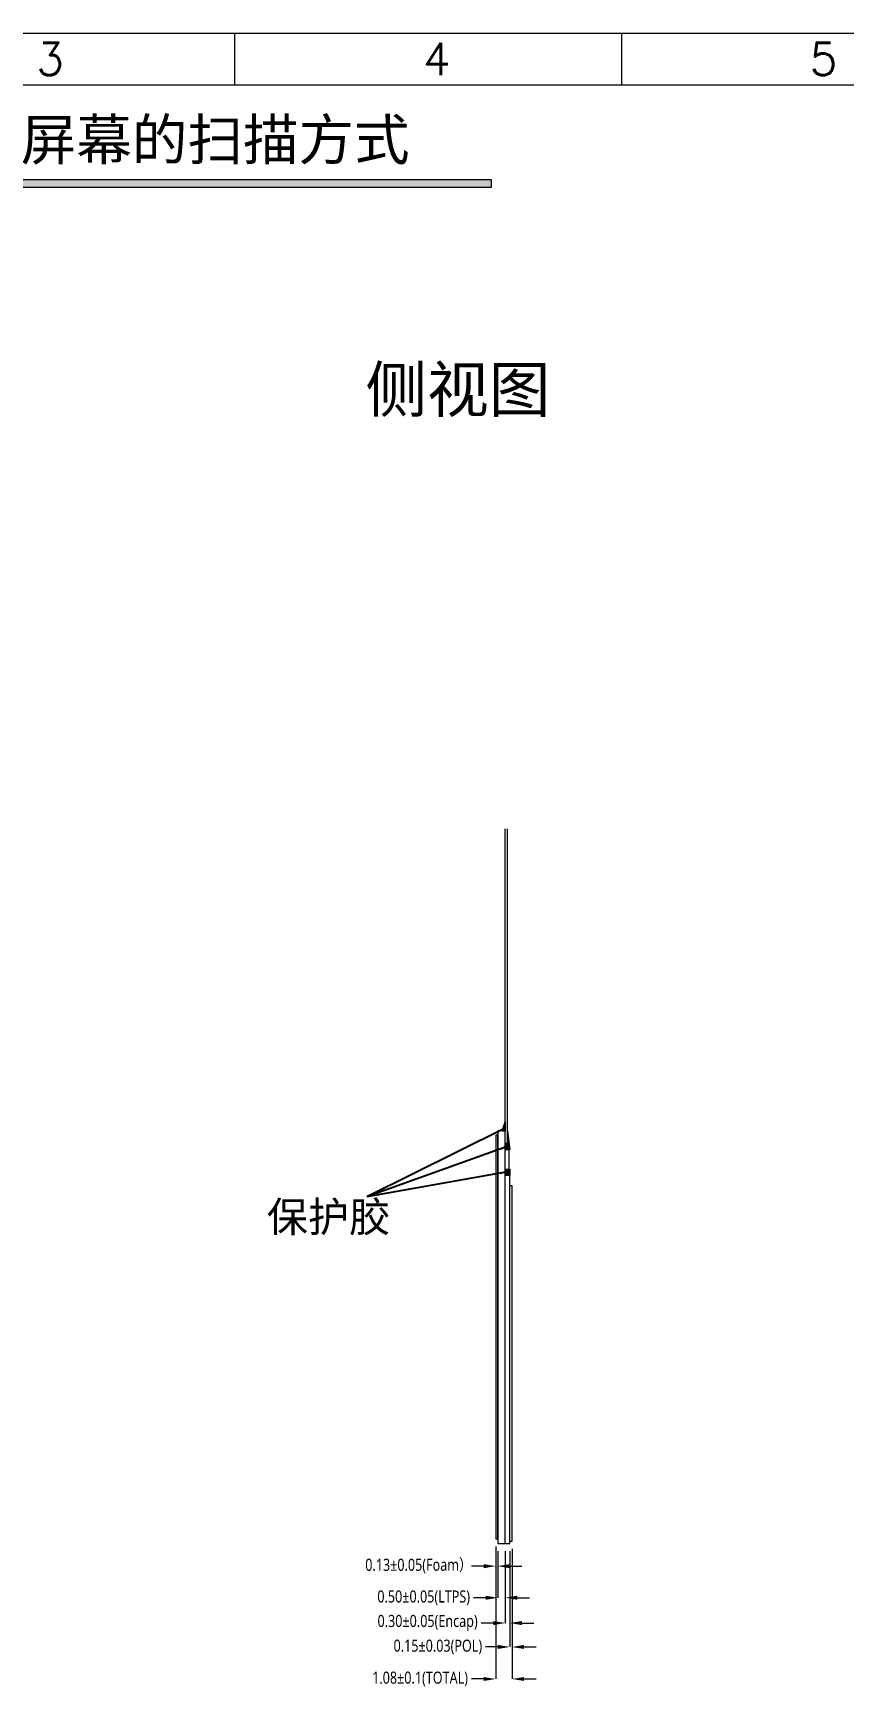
# Model space of a CAD drawing. Header units: millimetres. Extents: x 1551 to 2065, y 281 to 628.
# Drawn here: x 1618 to 1671.7, y 518.3 to 627.9 of the extents above; entities that cross this region are included whole.
import ezdxf

# ---------------------------------------------------------------- set-up
doc = ezdxf.new("R2010")
doc.units = ezdxf.units.MM
doc.layers.get('Defpoints').update_dxf_attribs({"lineweight": 5})
for name, color, linetype, lineweight in [('COG IC', 2, 'Continuous', 5), ('DIM', 3, 'Continuous', 5), ('Encap', 210, 'Continuous', 5), ('Foam', 30, 'Continuous', 5), ('LTPS', 2, 'Continuous', 5), ('MFPC', 50, 'Continuous', 5), ('POL', 202, 'Continuous', 5), ('TAPE', 90, 'Continuous', 5), ('图框', 7, 'Continuous', 5)]:
    doc.layers.add(name, color=color, linetype=linetype, lineweight=lineweight)
doc.styles.add('Arial', font='arial.ttf')
doc.styles.add('REX', font='', dxfattribs={"width": 0.8})
doc.styles.get("Standard").update_dxf_attribs({"font": 'txt', "bigfont": 'gbcbig.shx'})
doc.styles.add('tooopsys', font='simhei.ttf')
doc.styles.add('ZIF', font='romans.shx', dxfattribs={"width": 0.8, "bigfont": 'gbcbig.shx'})
doc.styles.get('REX').set_extended_font_data('Microsoft YaHei')
doc.dimstyles.new('REX', dxfattribs={"dimtxt": 2.5, "dimasz": 0.8, "dimexe": 0, "dimexo": 0.5, "dimgap": 0.11, "dimtad": 0, "dimzin": 1, "dimdsep": 46, "dimtxsty": 'REX', "dimcen": 0, "dimclrd": 256, "dimclre": 256, "dimclrt": 256, "dimadec": 0, "dimazin": 0, "dimtm": 1e-09, "dimtfac": 1, "dimtofl": 0, "dimtmove": 0, "dimatfit": 3, "dimfxl": 1, "dimlwd": 5, "dimlwe": -1, "dimarcsym": 0})
doc.dimstyles.new('副本 ZIF', dxfattribs={"dimtxt": 2.5, "dimasz": 1.5, "dimexe": 0.05, "dimexo": 0.05, "dimgap": 0.1, "dimtad": 0, "dimrnd": 0.0005, "dimzin": 9, "dimdsep": 46, "dimtxsty": 'ZIF', "dimcen": 0.5, "dimadec": 0, "dimazin": 0, "dimtfac": 1, "dimtmove": 0, "dimatfit": 0, "dimfxl": 1, "dimtolj": 1, "dimtzin": 1, "dimarcsym": 0})
pattern_1 = [(180, (1832.0347, 705.410233), (-2e-18, -0.015875), []), (270, (1832.0347, 705.410233), (0.015875, -3e-18), [])]

# ---------------------------------------------------------------- blocks, each defined once
blk = doc.blocks.new('*D10')
at = {"layer": 'Defpoints', "color": 0, "lineweight": 5}
for p in [(1649.27, 527.83), (1649.57, 527.83), (1649.27, 522.56)]:
    blk.add_point(p, dxfattribs=at)
at = {"layer": 'DIM', "linetype": 'Continuous'}
for p, q in [((1649.27, 527.33), (1649.27, 522.56)), ((1649.57, 527.33), (1649.57, 522.56))]:
    blk.add_line(p, q, dxfattribs=at)
at = {"layer": 'DIM', "linetype": 'Continuous', "lineweight": 5}
for p, q in [((1648.47, 522.56), (1647.67, 522.56)), ((1650.37, 522.56), (1651.17, 522.56))]:
    blk.add_line(p, q, dxfattribs=at)
at = {"layer": 'DIM', "lineweight": 5}
for points in [[(1648.47, 522.69), (1648.47, 522.42), (1649.27, 522.56)], [(1650.37, 522.69), (1650.37, 522.42), (1649.57, 522.56)]]:
    blk.add_solid(points, dxfattribs=at)
at = {"layer": 'DIM', "lineweight": 5, "insert": (1644.12, 522.56), "char_height": 0.8, "attachment_point": 5, "style": 'REX'}
blk.add_mtext('0.30±0.05(Encap)', dxfattribs=at)
blk = doc.blocks.new('*D11')
at = {"layer": 'Defpoints', "color": 0, "lineweight": 5}
for p in [(1648.77, 527.83), (1649.27, 527.83), (1648.77, 524.23)]:
    blk.add_point(p, dxfattribs=at)
at = {"layer": 'DIM', "linetype": 'Continuous'}
for p, q in [((1648.77, 527.33), (1648.77, 524.23)), ((1649.27, 527.33), (1649.27, 524.23))]:
    blk.add_line(p, q, dxfattribs=at)
at = {"layer": 'DIM', "linetype": 'Continuous', "lineweight": 5}
for p, q in [((1647.97, 524.23), (1647.17, 524.23)), ((1650.07, 524.23), (1650.87, 524.23))]:
    blk.add_line(p, q, dxfattribs=at)
at = {"layer": 'DIM', "lineweight": 5}
for points in [[(1647.97, 524.37), (1647.97, 524.1), (1648.77, 524.23)], [(1650.07, 524.37), (1650.07, 524.1), (1649.27, 524.23)]]:
    blk.add_solid(points, dxfattribs=at)
at = {"layer": 'DIM', "lineweight": 5, "insert": (1643.86, 524.23), "char_height": 0.8, "attachment_point": 5, "style": 'REX'}
blk.add_mtext('0.50±0.05(LTPS)', dxfattribs=at)
blk = doc.blocks.new('*D13')
at = {"layer": 'Defpoints', "color": 0, "lineweight": 5}
for p in [(1649.57, 527.83), (1649.72, 527.98), (1649.72, 520.97)]:
    blk.add_point(p, dxfattribs=at)
at = {"layer": 'DIM', "linetype": 'Continuous'}
for p, q in [((1649.57, 527.33), (1649.57, 520.97)), ((1649.72, 527.48), (1649.72, 520.97))]:
    blk.add_line(p, q, dxfattribs=at)
at = {"layer": 'DIM', "linetype": 'Continuous', "lineweight": 5}
for p, q in [((1648.77, 520.97), (1647.97, 520.97)), ((1650.52, 520.97), (1651.32, 520.97))]:
    blk.add_line(p, q, dxfattribs=at)
at = {"layer": 'DIM', "lineweight": 5}
for points in [[(1648.77, 521.11), (1648.77, 520.84), (1649.57, 520.97)], [(1650.52, 521.11), (1650.52, 520.84), (1649.72, 520.97)]]:
    blk.add_solid(points, dxfattribs=at)
at = {"layer": 'DIM', "lineweight": 5, "insert": (1644.8, 520.97), "char_height": 0.8, "attachment_point": 5, "style": 'REX'}
blk.add_mtext('0.15%%P0.03(POL)', dxfattribs=at)
blk = doc.blocks.new('*D4')
at = {"layer": 'Defpoints', "color": 0, "lineweight": 5}
for p in [(1648.64, 528.13), (1649.72, 527.98), (1648.64, 518.85)]:
    blk.add_point(p, dxfattribs=at)
at = {"layer": 'DIM', "linetype": 'Continuous'}
for p, q in [((1648.64, 527.63), (1648.64, 518.85)), ((1649.72, 527.48), (1649.72, 518.85))]:
    blk.add_line(p, q, dxfattribs=at)
at = {"layer": 'DIM', "linetype": 'Continuous', "lineweight": 5}
for p, q in [((1647.84, 518.85), (1647.04, 518.85)), ((1650.52, 518.85), (1651.32, 518.85))]:
    blk.add_line(p, q, dxfattribs=at)
at = {"layer": 'DIM', "lineweight": 5}
for points in [[(1647.84, 518.98), (1647.84, 518.72), (1648.64, 518.85)], [(1650.52, 518.98), (1650.52, 518.72), (1649.72, 518.85)]]:
    blk.add_solid(points, dxfattribs=at)
at = {"layer": 'DIM', "lineweight": 5, "insert": (1643.62, 518.85), "char_height": 0.8, "attachment_point": 5, "style": 'REX'}
blk.add_mtext('1.08%%P0.1(TOTAL)', dxfattribs=at)
blk = doc.blocks.new('R095GPK-001-PNL-V01-B')
at = {"layer": 'COG IC', "lineweight": 5}
for p, q in [((12.41, -38.08), (12.16, -38.08)), ((12.16, -38.08), (12.16, -39.37)), ((12.16, -39.37), (12.41, -39.37))]:
    blk.add_line(p, q, dxfattribs=at)
at = {"layer": 'Encap', "lineweight": 5}
for p, q in [((12.41, -13.27), (12.11, -13.27)), ((12.11, -13.27), (12.11, -37.67)), ((12.11, -37.67), (12.41, -37.67))]:
    blk.add_line(p, q, dxfattribs=at)
at = {"layer": 'LTPS', "lineweight": 5}
for p, q in [((12.91, -13.27), (12.41, -13.27)), ((12.41, -13.27), (12.41, -40.62)), ((12.91, -40.62), (12.91, -13.27)), ((12.41, -40.62), (12.91, -40.62))]:
    blk.add_line(p, q, dxfattribs=at)
blk = doc.blocks.new('R095GPK-001-POL-V01-B')
at = {"layer": 'POL', "lineweight": 5}
for p, q in [((0.06, 0.07), (-0.09, 0.07)), ((-0.09, 0.07), (-0.09, -23.48)), ((-0.09, -23.48), (0.06, -23.48))]:
    blk.add_line(p, q, dxfattribs=at)
blk = doc.blocks.new('*D45')
at = {"layer": 'Defpoints', "color": 0, "lineweight": 5}
for p in [(1648.64, 528.13), (1648.77, 527.83), (1648.64, 526.33)]:
    blk.add_point(p, dxfattribs=at)
at = {"layer": 'DIM', "linetype": 'Continuous'}
for p, q in [((1648.64, 527.63), (1648.64, 526.33)), ((1648.77, 527.33), (1648.77, 526.33))]:
    blk.add_line(p, q, dxfattribs=at)
at = {"layer": 'DIM', "linetype": 'Continuous', "lineweight": 5}
for p, q in [((1647.84, 526.33), (1647.04, 526.33)), ((1649.57, 526.33), (1650.37, 526.33))]:
    blk.add_line(p, q, dxfattribs=at)
at = {"layer": 'DIM', "lineweight": 5}
for points in [[(1647.84, 526.46), (1647.84, 526.19), (1648.64, 526.33)], [(1649.57, 526.46), (1649.57, 526.19), (1648.77, 526.33)]]:
    blk.add_solid(points, dxfattribs=at)
at = {"layer": 'DIM', "lineweight": 5, "insert": (1643.53, 526.33), "char_height": 0.8, "attachment_point": 5, "style": 'REX'}
blk.add_mtext('0.13±0.05(Foam）', dxfattribs=at)
blk = doc.blocks.new('R095GPK-004-MFPC-V01-B')
at = {"layer": 'MFPC', "lineweight": 5}
for p, q in [((1910.44, 554.33), (1910.44, 575.18)), ((1910.56, 575.18), (1910.56, 554.33))]:
    blk.add_line(p, q, dxfattribs=at)

msp = doc.modelspace()

# ---------------------------------------------------------------- hatches: boundary and pattern name
at = {"layer": 'DIM', "lineweight": 5}
h = msp.add_hatch(color=2, dxfattribs=at)
h.dxf.hatch_style = 1
h.paths.add_polyline_path([(1648.353, 617.706), (1648.353, 618.206), (1605.671, 618.206), (1605.671, 617.706)])
at = {"layer": 'TAPE', "linetype": 'Continuous', "ltscale": 100}
h = msp.add_hatch(dxfattribs=at)
h.set_pattern_fill('NET', color=256, scale=0.005, angle=180, style=0)
h.set_pattern_definition(pattern_1)
h.paths.add_polyline_path([(1649.274, 555.781), (1649.074, 555.181), (1649.274, 555.181)])
h = msp.add_hatch(dxfattribs=at)
h.set_pattern_fill('NET', color=256, scale=0.005, angle=180, style=0)
h.set_pattern_definition(pattern_1)
h.paths.add_polyline_path([(1649.424, 555.18), (1649.424, 554.331), (1649.274, 554.331), (1649.274, 553.931), (1649.579, 553.931)])
h = msp.add_hatch(dxfattribs=at)
h.set_pattern_fill('NET', color=256, scale=0.005, angle=180, style=0)
h.set_pattern_definition(pattern_1)
h.paths.add_polyline_path([(1649.273, 552.231), (1649.579, 552.231), (1649.579, 552.641), (1649.274, 552.641)])

# ---------------------------------------------------------------- linework, layer by layer
at = {"layer": 'DIM', "color": 2, "lineweight": 5}
for p, q in [((1648.353, 618.206), (1605.671, 618.206)), ((1648.353, 617.706), (1648.353, 618.206)), ((1605.671, 617.706), (1648.353, 617.706))]:
    msp.add_line(p, q, dxfattribs=at)
at = {"layer": 'Foam', "linetype": 'Continuous', "ltscale": 100}
msp.add_lwpolyline([(1648.774, 554.881), (1648.644, 554.881), (1648.644, 528.131), (1648.774, 528.131)], close=True, dxfattribs=at)
at = {"layer": 'MFPC', "lineweight": 5}
msp.add_line((1649.396, 554.331), (1649.274, 554.331), dxfattribs=at)
at = {"layer": 'TAPE', "linetype": 'Continuous', "ltscale": 100}
for points in [[(1649.274, 555.781), (1649.274, 555.181), (1649.074, 555.181)], [(1649.579, 553.931), (1649.274, 553.931), (1649.274, 554.331), (1649.424, 554.331), (1649.424, 555.18)], [(1649.579, 552.231), (1649.273, 552.231), (1649.274, 552.641), (1649.579, 552.641)]]:
    msp.add_lwpolyline(points, close=True, dxfattribs=at)
at = {"layer": '图框', "linetype": 'ByBlock', "lineweight": 5, "ltscale": 0.55}
for p, q in [((1550.978, 627.924), (1814.295, 627.924)), ((1631.341, 624.504), (1631.341, 627.924)), ((1656.989, 624.504), (1656.989, 627.924)), ((1554.399, 624.504), (1810.875, 624.504))]:
    msp.add_line(p, q, dxfattribs=at)

# ---------------------------------------------------------------- block references
at = {"layer": 'COG IC', "lineweight": 5, "rotation": 180}
msp.add_blockref('R095GPK-001-PNL-V01-B', (1661.684, 514.558), dxfattribs=at)
at = {"layer": 'DIM', "color": 1, "lineweight": 5}
msp.add_blockref('R095GPK-004-MFPC-V01-B', (-261.166, 0), dxfattribs=at)
at = {"layer": 'POL', "lineweight": 5, "rotation": 180}
msp.add_blockref('R095GPK-001-POL-V01-B', (1649.63, 528.046), dxfattribs=at)

# ---------------------------------------------------------------- texts
at = {"layer": 'DIM', "color": 2, "lineweight": 5, "insert": (1607.941, 622.215), "char_height": 2.70021, "width": 38.0118, "attachment_point": 1}
msp.add_mtext('{\\fSimSun|b0|i0|c134|p2; 注意屏幕的扫描方式}', dxfattribs=at)
at = {"layer": 'DIM', "color": 1, "insert": (1639.998, 605.806), "char_height": 2.99645, "width": 12.50059, "attachment_point": 1, "style": 'Arial'}
msp.add_mtext('{\\fSimSun|b0|i0|c134|p2;侧视图}', dxfattribs=at)
at = {"layer": 'DIM', "insert": (1633.46, 550.478), "char_height": 2, "width": 14.53041, "attachment_point": 1, "style": 'tooopsys'}
msp.add_mtext('{\\fSimSun|b0|i0|c134|p2;保护胶}', dxfattribs=at)
at = {"layer": '图框', "linetype": 'ByBlock', "lineweight": 5, "ltscale": 0.55, "char_height": 2.138, "width": 3.63873, "attachment_point": 1}
for s, insert in [('3', (1618.166, 627.28)), ('4', (1643.813, 627.28)), ('5', (1669.461, 627.28))]:
    msp.add_mtext(s, dxfattribs=dict(at, insert=insert))

# ---------------------------------------------------------------- dimensions: what is measured, and where the dimension line sits
at = {"layer": 'DIM', "lineweight": 5}
dim = msp.add_linear_dim(base=(1648.644, 526.328), p1=(1648.774, 527.831), p2=(1648.644, 528.131), angle=180, text='<>(Foam）', dimstyle='REX', override={"dimtxt": 0.8, "dimgap": 0.11, "dimtol": 1, "dimlim": 0, "dimtp": 0.05, "dimtm": 0.05}, dxfattribs=at)
dim.commit()
dim.dimension.update_dxf_attribs({"geometry": '*D45', "text_midpoint": (1643.534, 526.328)})
for base, p1, p2, text, override, picture, middle in [((1648.644, 518.849), (1649.722, 527.981), (1648.644, 528.131), '<>%%P0.1(TOTAL)', {"dimtxt": 0.8}, '*D4', (1643.623, 518.849)), ((1649.274, 522.557), (1649.574, 527.831), (1649.274, 527.831), '<>(Encap)', {"dimtxt": 0.8, "dimgap": 0.11, "dimtol": 1, "dimlim": 0, "dimtp": 0.05, "dimtm": 0.05}, '*D10', (1644.115, 522.557)), ((1648.774, 524.234), (1649.274, 527.831), (1648.774, 527.831), '<>(LTPS)', {"dimtxt": 0.8, "dimgap": 0.11, "dimtol": 1, "dimlim": 0, "dimtp": 0.05, "dimtm": 0.05}, '*D11', (1643.862, 524.234)), ((1649.722, 520.974), (1649.574, 527.831), (1649.722, 527.981), '<>%%P0.03(POL)', {"dimtxt": 0.8}, '*D13', (1644.804, 520.974))]:
    dim = msp.add_linear_dim(base=base, p1=p1, p2=p2, angle=180, text=text, dimstyle='REX', override=override, dxfattribs=at)
    dim.commit()
    dim.dimension.update_dxf_attribs({"geometry": picture, "text_midpoint": middle, "dimtype": 160})

# ---------------------------------------------------------------- leaders
at = {"layer": 'DIM'}
for points in [[(1649.212, 555.33), (1640.08, 550.793)], [(1649.456, 554.158), (1640.08, 550.793)], [(1649.417, 552.458), (1640.08, 550.793)]]:
    msp.add_leader(points, dimstyle='副本 ZIF', override={"dimasz": 0.5}, dxfattribs=at)

doc.saveas('drawing.dxf')
